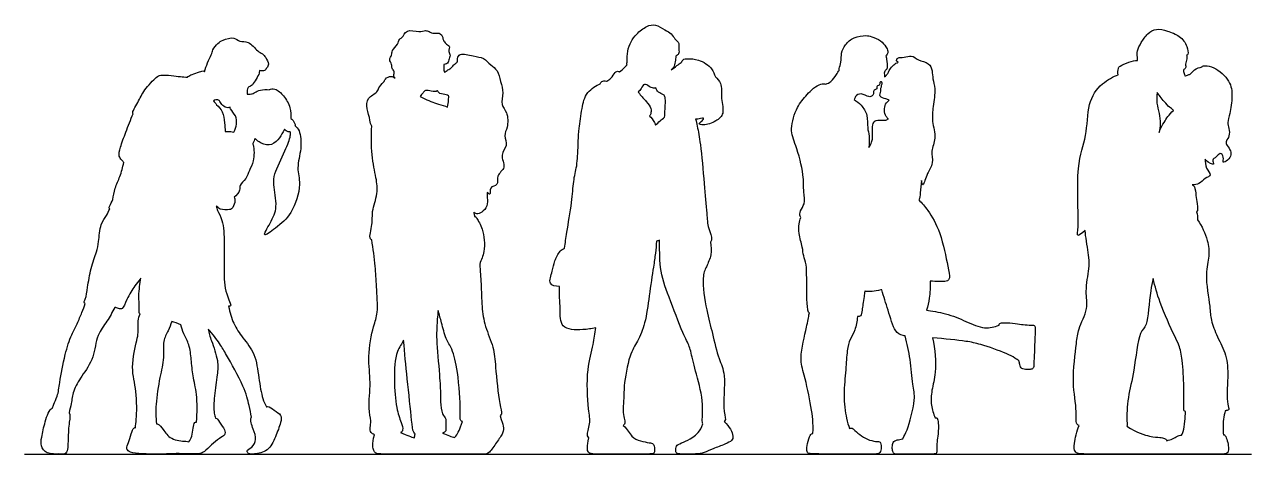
# Model space of a CAD drawing. Header units: millimetres. Extents: x 71.6 to 121.6, y 1.1 to 34.5.
# Drawn here: x 107.95 to 113.13, y 15.7 to 17.51 of the extents above; entities that cross this region are included whole.
import ezdxf

# ---------------------------------------------------------------- set-up
doc = ezdxf.new("R2010")
doc.units = ezdxf.units.MM

msp = doc.modelspace()

# ---------------------------------------------------------------- linework, layer by layer
msp.add_lwpolyline([(107.9471, 15.699), (113.1287, 15.699)])
for points, knots in [([(110.7806, 17.1136), (110.7938, 17.1141), (110.8217, 17.1242), (110.8095, 17.1061), (110.7884, 17.0942), (110.8186, 17.0861), (110.8677, 17.1034), (110.9055, 17.1384), (110.8858, 17.2006), (110.8952, 17.2676), (110.8607, 17.2918), (110.8543, 17.3307), (110.7946, 17.3699), (110.7511, 17.3687), (110.7293, 17.3695), (110.7243, 17.3596), (110.7232, 17.3563), (110.7185, 17.3532), (110.7092, 17.3471), (110.6877, 17.3282), (110.6803, 17.3242), (110.6778, 17.3232), (110.6806, 17.3261), (110.6906, 17.3326), (110.6948, 17.3575), (110.6973, 17.3729), (110.6976, 17.381), (110.7027, 17.384), (110.7145, 17.3919), (110.7072, 17.409), (110.7149, 17.4361), (110.6919, 17.4524), (110.6804, 17.477), (110.65, 17.4911), (110.6121, 17.5168), (110.5729, 17.5089), (110.5306, 17.4748), (110.5079, 17.4426), (110.4916, 17.4023), (110.4932, 17.3627), (110.4906, 17.3489), (110.4921, 17.3451), (110.4882, 17.3405), (110.4801, 17.3314), (110.4671, 17.3195), (110.4602, 17.3141), (110.4583, 17.315), (110.4511, 17.3178), (110.4398, 17.3129), (110.4252, 17.2857), (110.4121, 17.2786), (110.4056, 17.2751), (110.4053, 17.2752), (110.3975, 17.2775), (110.3841, 17.2752), (110.3799, 17.2676), (110.3784, 17.2641), (110.3626, 17.258), (110.3149, 17.2264), (110.3004, 17.1601), (110.2895, 17.0756), (110.2849, 17.0231), (110.2846, 16.9671), (110.2797, 16.9304), (110.2792, 16.9166), (110.2741, 16.8951), (110.2641, 16.8496), (110.2597, 16.7631), (110.2368, 16.6365), (110.2309, 16.5918), (110.2276, 16.5692), (110.221, 16.5667), (110.2039, 16.5538), (110.1844, 16.5143), (110.1783, 16.4746), (110.1552, 16.4151), (110.1885, 16.4078), (110.2061, 16.4068), (110.2043, 16.3754), (110.2115, 16.3169), (110.2059, 16.2256), (110.293, 16.2217), (110.3419, 16.2289), (110.3594, 16.2327), (110.356, 16.209), (110.35, 16.1585), (110.319, 16.0575), (110.3257, 15.8911), (110.3399, 15.8315), (110.3198, 15.7816), (110.3274, 15.77), (110.3303, 15.7683), (110.3234, 15.7293), (110.3234, 15.7116), (110.3335, 15.699), (110.3795, 15.699), (110.4714, 15.699), (110.5123, 15.699), (110.5219, 15.699), (110.5285, 15.6991), (110.584, 15.699), (110.6018, 15.6993), (110.608, 15.7068), (110.6086, 15.7282), (110.6021, 15.7448), (110.5897, 15.7457), (110.5466, 15.7538), (110.5105, 15.7696), (110.4938, 15.8026), (110.4752, 15.8199), (110.4772, 15.8214), (110.4837, 15.8277), (110.4822, 15.8467), (110.4721, 15.8741), (110.479, 15.937), (110.4775, 15.9862), (110.4984, 16.1167), (110.537, 16.1743), (110.571, 16.2548), (110.5839, 16.3667), (110.603, 16.487), (110.6114, 16.5461), (110.6149, 16.5819), (110.6163, 16.599), (110.6208, 16.6), (110.6244, 16.6012), (110.6286, 16.6025), (110.6304, 16.5722), (110.6245, 16.4802), (110.6682, 16.3652), (110.7231, 16.2162), (110.756, 16.155), (110.7624, 16.1243), (110.7854, 16.0314), (110.8175, 15.9167), (110.8073, 15.8386), (110.8107, 15.8282), (110.812, 15.8268), (110.8018, 15.7949), (110.7664, 15.7673), (110.729, 15.7479), (110.6982, 15.7381), (110.6973, 15.718), (110.6973, 15.699), (110.7283, 15.699), (110.7854, 15.699), (110.8169, 15.7038), (110.8516, 15.7212), (110.9089, 15.7413), (110.9368, 15.7563), (110.9407, 15.7723), (110.9311, 15.8041), (110.9124, 15.8244), (110.9024, 15.8366), (110.9029, 15.837), (110.9117, 15.8451), (110.8912, 15.8831), (110.9125, 16.0361), (110.8771, 16.0989), (110.8521, 16.2129), (110.8267, 16.3028), (110.8055, 16.442), (110.8258, 16.4894), (110.8501, 16.5407), (110.8472, 16.5773), (110.8434, 16.5948), (110.8465, 16.5976), (110.8532, 16.6098), (110.8316, 16.656), (110.8289, 16.7197), (110.8164, 16.8434), (110.8039, 17.0038), (110.7902, 17.0739), (110.784, 17.1055), (110.7806, 17.1136)], [0.585682, 0.585682, 0.585682, 0.585682, 0.917173, 1.110345, 1.349148, 1.593327, 2.011757, 2.390965, 2.834988, 3.289147, 3.626769, 3.970166, 4.43344, 4.811844, 5.077485, 5.178331, 5.178331, 5.178331, 5.411105, 5.627731, 5.752382, 5.752382, 5.752382, 5.935474, 6.22083, 6.500977, 6.500977, 6.500977, 6.661082, 6.903707, 7.188053, 7.471446, 7.759939, 8.085321, 8.461055, 8.806226, 9.218714, 9.576574, 9.948333, 10.312795, 10.506948, 10.506948, 10.506948, 10.749153, 11.040169, 11.040169, 11.040169, 11.107111, 11.319973, 11.628199, 11.895378, 11.895378, 11.895378, 11.90667, 12.1573, 12.347995, 12.347995, 12.347995, 12.76708, 13.247782, 13.767772, 14.181989, 14.631461, 14.92986, 14.92986, 14.92986, 15.392327, 15.927376, 16.567139, 17.036218, 17.036218, 17.036218, 17.25246, 17.638701, 18.017567, 18.425133, 18.759766, 18.759766, 18.759766, 19.31008, 19.794964, 20.313146, 20.62305, 20.62305, 20.62305, 21.103517, 21.694636, 22.421677, 22.876378, 23.279583, 23.411535, 23.411535, 23.411535, 23.570399, 23.729263, 23.888127, 24.046991, 24.056922, 24.112764, 24.112764, 24.112764, 24.219801, 24.341022, 24.462244, 24.583465, 24.704686, 24.825907, 24.947128, 25.068349, 25.068349, 25.068349, 25.16087, 25.413184, 25.72283, 26.159531, 26.576913, 27.215583, 27.695567, 28.209523, 28.822139, 29.448543, 29.885593, 30.292232, 30.292232, 30.292232, 30.470787, 30.470787, 30.470787, 31.078771, 31.726846, 32.445176, 32.901518, 33.206716, 33.750863, 34.398789, 34.889009, 35.013189, 35.013189, 35.013189, 35.136292, 35.259394, 35.382497, 35.5056, 35.628703, 35.751806, 35.874908, 35.998011, 36.121114, 36.244217, 36.36732, 36.490422, 36.613525, 36.736628, 36.736628, 36.736628, 36.756514, 37.122763, 37.818998, 38.31235, 38.904008, 39.479286, 40.136715, 40.541095, 40.956003, 41.370875, 41.370875, 41.370875, 41.531048, 41.926396, 42.381582, 43.018761, 43.746357, 44.251644, 44.490913, 44.490913, 44.490913, 44.490913]), ([(109.9012, 16.8042), (109.906, 16.7997), (109.9174, 16.7905), (109.9067, 16.8313), (109.9527, 16.8322), (109.9358, 16.8789), (109.9862, 16.908), (109.9505, 16.9646), (109.9913, 17.0002), (109.9682, 17.0462), (109.9898, 17.0783), (109.9886, 17.1447), (109.9568, 17.1739), (109.9716, 17.2266), (109.9569, 17.2721), (109.9472, 17.3218), (109.9147, 17.3427), (109.8864, 17.3757), (109.8432, 17.3791), (109.7853, 17.396), (109.7749, 17.3733), (109.7752, 17.3608), (109.7748, 17.3549), (109.7703, 17.3522), (109.7613, 17.3464), (109.7504, 17.3301), (109.7351, 17.3231), (109.7258, 17.3157), (109.7211, 17.3122), (109.721, 17.3125), (109.719, 17.3188), (109.7163, 17.3277), (109.7178, 17.3396), (109.7186, 17.345), (109.7187, 17.3456), (109.7254, 17.3461), (109.7403, 17.3534), (109.7365, 17.3655), (109.7491, 17.3851), (109.734, 17.3985), (109.7459, 17.4247), (109.7321, 17.4274), (109.7269, 17.4344), (109.7133, 17.4471), (109.7154, 17.4602), (109.6992, 17.4826), (109.6769, 17.474), (109.6556, 17.4843), (109.6399, 17.491), (109.6126, 17.4797), (109.5597, 17.4979), (109.5434, 17.4569), (109.5272, 17.4533), (109.5256, 17.428), (109.4967, 17.406), (109.5001, 17.3849), (109.4836, 17.3665), (109.501, 17.3464), (109.4958, 17.3283), (109.5128, 17.3163), (109.504, 17.2986), (109.5094, 17.291), (109.5118, 17.2877), (109.5062, 17.2916), (109.4923, 17.2988), (109.4731, 17.2883), (109.4656, 17.2749), (109.4637, 17.2701), (109.4561, 17.2631), (109.4415, 17.247), (109.4393, 17.2269), (109.3903, 17.2049), (109.3925, 17.1577), (109.407, 17.1123), (109.4082, 17.0902), (109.4139, 17.0852), (109.4108, 17.0447), (109.4109, 16.9642), (109.4321, 16.8673), (109.4413, 16.8012), (109.4113, 16.7235), (109.4201, 16.6739), (109.3997, 16.6134), (109.4112, 16.6053), (109.4134, 16.6045), (109.4194, 16.5676), (109.4291, 16.4919), (109.4329, 16.4095), (109.4419, 16.2955), (109.4189, 16.2393), (109.3935, 16.1076), (109.4121, 16.0056), (109.3971, 15.8954), (109.4112, 15.8408), (109.4072, 15.8127), (109.4047, 15.793), (109.4189, 15.7837), (109.4244, 15.781), (109.4134, 15.7393), (109.4219, 15.7085), (109.4356, 15.699), (109.4894, 15.699), (109.6005, 15.699), (109.6302, 15.699), (109.6371, 15.6992), (109.647, 15.699), (109.6843, 15.699), (109.7631, 15.699), (109.7929, 15.699), (109.7976, 15.699), (109.7976, 15.699), (109.8001, 15.699), (109.8026, 15.699), (109.805, 15.699), (109.8645, 15.699), (109.8868, 15.699), (109.9089, 15.699), (109.9406, 15.7507), (109.971, 15.7891), (109.971, 15.8169), (109.9618, 15.8373), (109.9563, 15.8612), (109.9586, 15.863), (109.9642, 15.8711), (109.9505, 15.9179), (109.9356, 16.0683), (109.9302, 16.149), (109.8896, 16.2393), (109.8769, 16.3245), (109.8763, 16.4159), (109.8716, 16.4722), (109.8694, 16.5022), (109.876, 16.5191), (109.8947, 16.5638), (109.8856, 16.6477), (109.8585, 16.6926), (109.8525, 16.7031), (109.8484, 16.7031), (109.8475, 16.7029), (109.8465, 16.709), (109.8454, 16.7151), (109.8443, 16.7212), (109.8482, 16.7176), (109.8577, 16.7121), (109.8801, 16.7192), (109.9039, 16.7471), (109.9009, 16.7765), (109.9012, 16.7967), (109.9012, 16.8042)], [9.326658, 9.326658, 9.326658, 9.326658, 9.489301, 9.776673, 10.091333, 10.428845, 10.811117, 11.21888, 11.594784, 11.964288, 12.309833, 12.756285, 13.112051, 13.507972, 13.90708, 14.300255, 14.645891, 15.006717, 15.388061, 15.807186, 16.060645, 16.249665, 16.249665, 16.249665, 16.476264, 16.723148, 16.955072, 17.19381, 17.19381, 17.19381, 17.205335, 17.430322, 17.652744, 17.684007, 17.684007, 17.684007, 17.939908, 18.12702, 18.378725, 18.61268, 18.884251, 19.059352, 19.231109, 19.465128, 19.669502, 19.940426, 20.201112, 20.471818, 20.697167, 20.997955, 21.395073, 21.732155, 21.941604, 22.208387, 22.538709, 22.788131, 23.043968, 23.312326, 23.54435, 23.776274, 24.006131, 24.205789, 24.205789, 24.205789, 24.397359, 24.690698, 24.837038, 24.837038, 24.837038, 25.153663, 25.399407, 25.784326, 26.155526, 26.556638, 26.84755, 26.84755, 26.84755, 27.464624, 28.030019, 28.492796, 28.993132, 29.418089, 29.860614, 29.945363, 29.945363, 29.945363, 30.547632, 31.079039, 31.669056, 32.119964, 32.76226, 33.358341, 33.95196, 34.370576, 34.665839, 34.936265, 35.061956, 35.061956, 35.061956, 35.223274, 35.384592, 35.54591, 35.707228, 35.779314, 35.779314, 35.779314, 35.861691, 36.023009, 36.059346, 36.059346, 36.059346, 36.059346, 36.076511, 36.076511, 36.076511, 36.208896, 36.34128, 36.473664, 36.606049, 36.738433, 36.870818, 36.870818, 36.870818, 37.010182, 37.39291, 38.097488, 38.625599, 39.172967, 39.708063, 40.31266, 40.839827, 40.839827, 40.839827, 41.181617, 41.733363, 42.138362, 42.326005, 42.375296, 42.375296, 42.375296, 42.620141, 42.620141, 42.620141, 42.819634, 43.086244, 43.417411, 43.751605, 43.945105, 43.945105, 43.945105, 43.945105]), ([(112.2073, 16.0632), (112.2091, 16.0659), (112.2094, 16.0728), (112.2131, 16.163), (112.2156, 16.2237), (112.2164, 16.2431), (112.2001, 16.2438), (112.1636, 16.2449), (112.1349, 16.2519), (112.0804, 16.2558), (112.0646, 16.2513), (112.0619, 16.2466), (112.0625, 16.2431), (112.0432, 16.236), (112.0001, 16.2251), (111.9206, 16.2603), (111.8443, 16.2942), (111.777, 16.3039), (111.7567, 16.3074), (111.7615, 16.324), (111.7694, 16.3579), (111.7726, 16.4062), (111.7716, 16.4303), (111.7993, 16.4288), (111.8408, 16.4236), (111.8576, 16.4443), (111.8438, 16.4984), (111.8196, 16.6345), (111.7649, 16.7273), (111.7373, 16.7593), (111.7233, 16.7736), (111.7294, 16.7788), (111.7284, 16.8059), (111.7344, 16.8374), (111.7346, 16.8547), (111.7366, 16.845), (111.7407, 16.8288), (111.7513, 16.8588), (111.7584, 16.8845), (111.7888, 16.9297), (111.7723, 16.9801), (111.7998, 17.0338), (111.7776, 17.106), (111.7835, 17.1666), (111.7957, 17.242), (111.7818, 17.283), (111.7816, 17.3178), (111.7685, 17.3552), (111.7205, 17.3605), (111.6936, 17.3875), (111.6628, 17.3724), (111.6341, 17.3782), (111.6265, 17.3593), (111.6343, 17.3578), (111.6366, 17.3555), (111.6299, 17.3523), (111.6175, 17.3448), (111.5999, 17.3244), (111.5946, 17.3103), (111.5885, 17.3016), (111.5823, 17.2949), (111.5794, 17.2926), (111.5785, 17.2997), (111.5767, 17.3135), (111.5832, 17.3201), (111.5929, 17.3309), (111.5884, 17.3636), (111.5857, 17.3781), (111.5846, 17.382), (111.5869, 17.3837), (111.5916, 17.3878), (111.5948, 17.4029), (111.5846, 17.4217), (111.5649, 17.4475), (111.5248, 17.4634), (111.5003, 17.4695), (111.4477, 17.4623), (111.4124, 17.4307), (111.3947, 17.3947), (111.3971, 17.3564), (111.3877, 17.3307), (111.3869, 17.3224), (111.3875, 17.3205), (111.3838, 17.3154), (111.3724, 17.2984), (111.3547, 17.2713), (111.3391, 17.2653), (111.3315, 17.2628), (111.3248, 17.2639), (111.2964, 17.2635), (111.2489, 17.2164), (111.2084, 17.1675), (111.1765, 17.0708), (111.2062, 17.0041), (111.2403, 16.88), (111.2351, 16.8102), (111.2456, 16.7565), (111.2216, 16.7289), (111.2213, 16.7067), (111.224, 16.7004), (111.2255, 16.6989), (111.222, 16.6902), (111.2164, 16.6711), (111.2153, 16.6301), (111.2335, 16.5739), (111.2357, 16.5352), (111.2531, 16.4983), (111.2481, 16.3804), (111.2539, 16.316), (111.2564, 16.2993), (111.261, 16.2956), (111.2615, 16.2953), (111.2574, 16.2754), (111.2514, 16.2375), (111.2168, 16.1039), (111.2405, 16.038), (111.2738, 15.8797), (111.278, 15.8325), (111.2767, 15.786), (111.276, 15.786), (111.2685, 15.7852), (111.2632, 15.778), (111.2502, 15.731), (111.2506, 15.7071), (111.2556, 15.7017), (111.2798, 15.7003), (111.3041, 15.699), (111.3894, 15.699), (111.4454, 15.699), (111.472, 15.699), (111.4798, 15.699), (111.4844, 15.6991), (111.5045, 15.699), (111.5338, 15.699), (111.5599, 15.699), (111.566, 15.72), (111.5636, 15.7514), (111.5524, 15.7514), (111.5153, 15.7558), (111.4819, 15.7746), (111.4508, 15.8009), (111.4417, 15.8109), (111.4348, 15.8087), (111.4314, 15.8069), (111.4263, 15.8211), (111.416, 15.8506), (111.4036, 15.9534), (111.4167, 16.0528), (111.4193, 16.1345), (111.4322, 16.1843), (111.4562, 16.2226), (111.4634, 16.2606), (111.4647, 16.2797), (111.4702, 16.28), (111.4819, 16.2831), (111.4837, 16.3112), (111.4904, 16.3461), (111.4944, 16.3793), (111.4953, 16.3873), (111.4964, 16.3869), (111.508, 16.3841), (111.5396, 16.3873), (111.566, 16.393), (111.5674, 16.3933), (111.5756, 16.3642), (111.5939, 16.3112), (111.6202, 16.2157), (111.6448, 16.2022), (111.6633, 16.1986), (111.666, 16.1982), (111.6745, 16.1653), (111.6893, 16.1017), (111.6974, 15.9919), (111.7125, 15.9303), (111.6763, 15.7989), (111.6628, 15.7762), (111.6562, 15.7641), (111.647, 15.7615), (111.6269, 15.7581), (111.6141, 15.7511), (111.611, 15.7272), (111.6131, 15.7092), (111.6174, 15.7024), (111.6202, 15.7007), (111.623, 15.699), (111.6298, 15.699), (111.7201, 15.699), (111.7808, 15.699), (111.8003, 15.699), (111.8003, 15.7153), (111.7999, 15.7518), (111.8057, 15.7808), (111.8074, 15.8353), (111.8021, 15.8512), (111.7972, 15.8535), (111.7934, 15.8526), (111.7855, 15.8694), (111.7737, 15.9054), (111.777, 15.9719), (111.8002, 16.0456), (111.7932, 16.143), (111.7813, 16.1899), (111.8329, 16.1866), (111.9237, 16.1766), (111.9826, 16.1643), (112.0925, 16.1265), (112.1279, 16.1062), (112.1416, 16.0966), (112.1474, 16.092), (112.1484, 16.0867), (112.1508, 16.0711), (112.1567, 16.0592), (112.1804, 16.0552), (112.1985, 16.0565), (112.2055, 16.0605), (112.2073, 16.0632)], [-2.075996, -2.075996, -2.075996, -2.075996, -1.960663, -1.845329, -1.729996, -1.614663, -1.49933, -1.383997, -1.268664, -1.153331, -1.037998, -0.956563, -0.956563, -0.956563, -0.506884, 0.01502, 0.566157, 1.050413, 1.050413, 1.050413, 1.463565, 1.950231, 1.950231, 1.950231, 2.387882, 2.638512, 3.045177, 3.729093, 4.324703, 4.76848, 4.76848, 4.76848, 5.082984, 5.495483, 5.495483, 5.495483, 5.733151, 5.98873, 6.306567, 6.711929, 7.112919, 7.542677, 8.026933, 8.482822, 8.977388, 9.349738, 9.684907, 10.020935, 10.403884, 10.737964, 11.055947, 11.352496, 11.557517, 11.728482, 11.728482, 11.728482, 11.998334, 12.292543, 12.511963, 12.7115, 12.862412, 12.862412, 12.862412, 13.105715, 13.273142, 13.477948, 13.826496, 13.988102, 13.988102, 13.988102, 14.15624, 14.368293, 14.628047, 14.95523, 15.323492, 15.615632, 16.020658, 16.412413, 16.767463, 17.12235, 17.428257, 17.558067, 17.558067, 17.558067, 17.744804, 18.080677, 18.361839, 18.361839, 18.361839, 18.525869, 19.016285, 19.488825, 20.039709, 20.532755, 21.176832, 21.66523, 22.069403, 22.403436, 22.671412, 22.781819, 22.781819, 22.781819, 23.086635, 23.45212, 23.893849, 24.242076, 24.600086, 25.226216, 25.693577, 25.933008, 25.957366, 25.957366, 25.957366, 26.404248, 27.058872, 27.542022, 28.156788, 28.833561, 28.833561, 28.833561, 28.848984, 28.997073, 29.145162, 29.293251, 29.441341, 29.441341, 29.441341, 29.589436, 29.715584, 29.737531, 29.793052, 29.793052, 29.793052, 29.901388, 30.049478, 30.197567, 30.345656, 30.493745, 30.641834, 30.789924, 30.938013, 31.086102, 31.173221, 31.173221, 31.173221, 31.558728, 32.133696, 32.721353, 33.235992, 33.638468, 34.018758, 34.451888, 34.451888, 34.451888, 34.616736, 34.901083, 35.336079, 35.466442, 35.466442, 35.466442, 35.52473, 35.983107, 36.010038, 36.010038, 36.010038, 36.555533, 37.105958, 37.459154, 37.516106, 37.516106, 37.516106, 38.093508, 38.680589, 39.154252, 39.803369, 40.171473, 40.171473, 40.171473, 40.250078, 40.365411, 40.480744, 40.596078, 40.711411, 40.711411, 40.711411, 40.826744, 40.942077, 41.05741, 41.172743, 41.288076, 41.403409, 41.518742, 41.634075, 41.749408, 41.834622, 41.834622, 41.834622, 42.261315, 42.71635, 43.221066, 43.91138, 43.91138, 43.91138, 44.588075, 45.052023, 45.660358, 46.027913, 46.29849, 46.29849, 46.29849, 46.347989, 46.463323, 46.578656, 46.693989, 46.809322, 46.809322, 46.809322, 46.809322]), ([(112.9338, 16.9459), (112.9342, 16.9432), (112.939, 16.9337), (112.9797, 16.9147), (112.9576, 16.9457), (112.9821, 16.9518), (112.9957, 16.9764), (113.0149, 16.9545), (113.0036, 16.925), (113.0305, 16.9415), (113.0447, 16.963), (113.0394, 16.9861), (113.0215, 17.0066), (113.0205, 17.0239), (113.038, 17.0424), (113.0337, 17.0756), (113.0257, 17.1012), (113.0393, 17.1398), (113.0493, 17.2118), (113.0418, 17.2775), (112.9745, 17.3357), (112.9355, 17.3406), (112.9224, 17.3401), (112.9203, 17.336), (112.9199, 17.3349), (112.9089, 17.3332), (112.8877, 17.326), (112.873, 17.306), (112.8621, 17.3011), (112.8518, 17.2979), (112.8466, 17.2973), (112.845, 17.3042), (112.8422, 17.3159), (112.8397, 17.3222), (112.854, 17.3306), (112.8478, 17.3472), (112.8568, 17.3689), (112.8553, 17.3795), (112.8547, 17.3847), (112.8575, 17.3853), (112.8631, 17.3889), (112.8584, 17.4261), (112.8268, 17.4678), (112.7746, 17.4873), (112.7266, 17.4997), (112.6888, 17.4765), (112.6631, 17.4386), (112.6443, 17.4051), (112.6472, 17.377), (112.6471, 17.367), (112.6474, 17.3621), (112.6374, 17.3621), (112.6118, 17.356), (112.5729, 17.3402), (112.5652, 17.329), (112.5636, 17.3104), (112.5664, 17.3023), (112.5471, 17.2942), (112.4907, 17.2675), (112.4334, 17.1796), (112.4371, 17.0378), (112.3833, 16.924), (112.4028, 16.6669), (112.3881, 16.6119), (112.4116, 16.6324), (112.4261, 16.6435), (112.4267, 16.6369), (112.431, 16.5984), (112.4446, 16.5289), (112.4439, 16.4828), (112.4247, 16.3848), (112.4418, 16.315), (112.3951, 16.2261), (112.3904, 16.1652), (112.3676, 16.0029), (112.3933, 15.8868), (112.3846, 15.8297), (112.3947, 15.8216), (112.4004, 15.8196), (112.3913, 15.7966), (112.3763, 15.7326), (112.3835, 15.7091), (112.3934, 15.6992), (112.4308, 15.699), (112.5204, 15.6991), (112.5282, 15.699), (112.5536, 15.699), (112.5936, 15.699), (112.7116, 15.699), (112.7459, 15.699), (112.7533, 15.6991), (112.7557, 15.6991), (112.7565, 15.699), (112.7738, 15.699), (112.8151, 15.699), (112.8489, 15.699), (112.8568, 15.6991), (112.8601, 15.699), (112.8687, 15.699), (112.8985, 15.699), (112.9491, 15.699), (113.0023, 15.699), (113.0207, 15.699), (113.0298, 15.7056), (113.0314, 15.715), (113.0314, 15.7394), (113.0216, 15.7713), (113.0156, 15.7817), (113.0122, 15.7811), (113.0105, 15.7804), (113.0095, 15.7895), (113.0082, 15.808), (113.0098, 15.8468), (113.0149, 15.8703), (113.0182, 15.8821), (113.0195, 15.8823), (113.0276, 15.8836), (113.0369, 15.8866), (113.0223, 15.914), (113.0305, 16.0271), (113.0262, 16.1163), (112.9842, 16.1927), (112.9557, 16.2656), (112.9552, 16.3231), (112.9292, 16.4589), (112.9528, 16.5341), (112.946, 16.6028), (112.9195, 16.6631), (112.9003, 16.6892), (112.9018, 16.6998), (112.9007, 16.711), (112.8966, 16.7225), (112.8967, 16.7226), (112.9029, 16.7261), (112.9, 16.7603), (112.8935, 16.7898), (112.8912, 16.8275), (112.8825, 16.8357), (112.8788, 16.8371), (112.8883, 16.837), (112.9094, 16.8385), (112.93, 16.8656), (112.9651, 16.8766), (112.933, 16.9076), (112.9333, 16.9329), (112.9338, 16.9459)], [13.928046, 13.928046, 13.928046, 13.928046, 14.048194, 14.377888, 14.617199, 14.872219, 15.141165, 15.397847, 15.659069, 15.912124, 16.207947, 16.475793, 16.770609, 16.992579, 17.268383, 17.590962, 17.88245, 18.240405, 18.728214, 19.192161, 19.716795, 20.071048, 20.270366, 20.32774, 20.32774, 20.32774, 20.658663, 20.935296, 21.130365, 21.357702, 21.357702, 21.357702, 21.569894, 21.714258, 21.918389, 22.144508, 22.417891, 22.645343, 22.645343, 22.645343, 22.798586, 23.126376, 23.540878, 23.968353, 24.36146, 24.726141, 25.115805, 25.469387, 25.764029, 25.983544, 25.983544, 25.983544, 26.33109, 26.697407, 26.901714, 27.192262, 27.192262, 27.192262, 27.698261, 28.278858, 28.926329, 29.589006, 30.396697, 30.737269, 31.075824, 31.075824, 31.075824, 31.194262, 31.751335, 32.149547, 32.706926, 33.198977, 33.745572, 34.203486, 34.931584, 35.573931, 35.976435, 36.196699, 36.196699, 36.196699, 36.427181, 36.657662, 36.888143, 37.100486, 37.100486, 37.100486, 37.181929, 37.344838, 37.507746, 37.554626, 37.583622, 37.583622, 37.583622, 37.588374, 37.674898, 37.703986, 37.703986, 37.703986, 37.747196, 37.782755, 37.833726, 37.920256, 38.006786, 38.093316, 38.179846, 38.266376, 38.352906, 38.439436, 38.489282, 38.489282, 38.489282, 38.790505, 39.145015, 39.491907, 39.491907, 39.491907, 39.529599, 39.728431, 40.000739, 40.610157, 41.16503, 41.694702, 42.188855, 42.630381, 43.296144, 43.804433, 44.269006, 44.834557, 44.834557, 44.834557, 45.053175, 45.053175, 45.053175, 45.060703, 45.39193, 45.738781, 46.087552, 46.258712, 46.258712, 46.258712, 46.565064, 46.900904, 47.19067, 47.515303, 47.872517, 47.872517, 47.872517, 47.872517]), ([(109.0692, 17.0608), (109.0697, 17.0551), (109.0719, 17.0416), (109.047, 16.9775), (109.0005, 16.884), (108.9971, 16.8379), (109.0177, 16.7412), (108.9898, 16.6825), (108.9429, 16.6054), (109.0158, 16.6605), (109.0788, 16.7119), (109.1189, 16.8383), (109.0935, 16.9084), (109.119, 16.9874), (109.1117, 17.066), (109.0958, 17.0804), (109.0891, 17.087), (109.0893, 17.0877), (109.0904, 17.0928), (109.085, 17.0997), (109.0803, 17.1127), (109.0741, 17.1158), (109.0712, 17.1171), (109.0735, 17.1296), (109.0711, 17.1674), (109.0433, 17.2129), (109.0088, 17.245), (108.9848, 17.2426), (108.9814, 17.2391), (108.9811, 17.2388), (108.9695, 17.2409), (108.94, 17.239), (108.9205, 17.2271), (108.9054, 17.2195), (108.8928, 17.2193), (108.8869, 17.2203), (108.8868, 17.2213), (108.8863, 17.2306), (108.8887, 17.2508), (108.9075, 17.254), (108.9206, 17.2771), (108.9374, 17.3027), (108.939, 17.3148), (108.9396, 17.3206), (108.9479, 17.3174), (108.9621, 17.3168), (108.9701, 17.3314), (108.9814, 17.3472), (108.966, 17.3758), (108.9521, 17.3922), (108.9294, 17.4003), (108.8951, 17.4478), (108.855, 17.4374), (108.8329, 17.4647), (108.7838, 17.4483), (108.7636, 17.4368), (108.7398, 17.4073), (108.7375, 17.3863), (108.7185, 17.3522), (108.7107, 17.3271), (108.7068, 17.3139), (108.7061, 17.3156), (108.7024, 17.3211), (108.6844, 17.3119), (108.6558, 17.3055), (108.639, 17.2959), (108.6356, 17.2927), (108.635, 17.2918), (108.6251, 17.2924), (108.6046, 17.2936), (108.5679, 17.299), (108.5211, 17.3026), (108.5021, 17.292), (108.4498, 17.2361), (108.4297, 17.1901), (108.4002, 17.1421), (108.4048, 17.1378), (108.4057, 17.1375), (108.3951, 17.1118), (108.3757, 17.0609), (108.3517, 16.9989), (108.3432, 16.9572), (108.3551, 16.9448), (108.3631, 16.935), (108.3661, 16.9312), (108.3618, 16.9114), (108.3521, 16.8719), (108.327, 16.8245), (108.3222, 16.7755), (108.3082, 16.7499), (108.3035, 16.7402), (108.3066, 16.7361), (108.3068, 16.7358), (108.3026, 16.7262), (108.2947, 16.7055), (108.2648, 16.6705), (108.2613, 16.5958), (108.252, 16.553), (108.2259, 16.4833), (108.2136, 16.4064), (108.2069, 16.3566), (108.1959, 16.3391), (108.2018, 16.3354), (108.2035, 16.3348), (108.1991, 16.3224), (108.1898, 16.2978), (108.1694, 16.2484), (108.1433, 16.202), (108.1156, 16.1166), (108.0954, 16.0059), (108.0888, 15.9464), (108.0697, 15.9112), (108.0671, 15.8995), (108.0657, 15.8941), (108.0649, 15.8939), (108.0523, 15.8892), (108.0316, 15.8325), (108.0202, 15.7734), (108.0128, 15.7344), (108.0413, 15.6955), (108.0949, 15.7013), (108.1165, 15.6975), (108.1218, 15.7033), (108.13, 15.712), (108.1308, 15.7665), (108.134, 15.829), (108.1411, 15.8654), (108.1352, 15.8739), (108.1384, 15.8867), (108.1459, 15.9126), (108.1504, 15.9686), (108.1904, 16.0314), (108.2423, 16.1041), (108.2493, 16.202), (108.2975, 16.2587), (108.3174, 16.2992), (108.3278, 16.3189), (108.3337, 16.3174), (108.348, 16.3135), (108.3623, 16.3085), (108.3788, 16.3558), (108.4114, 16.4106), (108.4283, 16.4282), (108.4367, 16.4412), (108.4376, 16.4428), (108.436, 16.4309), (108.4334, 16.4069), (108.4276, 16.3656), (108.4335, 16.3212), (108.4289, 16.2949), (108.4343, 16.2918), (108.4356, 16.2915), (108.4317, 16.2818), (108.4241, 16.2626), (108.4284, 16.2104), (108.4209, 16.1795), (108.3934, 16.0598), (108.4232, 15.97), (108.4203, 15.8466), (108.4168, 15.8225), (108.4151, 15.8105), (108.4126, 15.812), (108.4022, 15.8058), (108.3831, 15.737), (108.3761, 15.7204), (108.3857, 15.7106), (108.3947, 15.7074), (108.4166, 15.6993), (108.4974, 15.6984), (108.5732, 15.6997), (108.5972, 15.7019), (108.5983, 15.7016), (108.6096, 15.6995), (108.6428, 15.699), (108.6756, 15.7), (108.6868, 15.7018), (108.6948, 15.703), (108.7073, 15.7075), (108.7362, 15.7385), (108.7673, 15.7661), (108.7959, 15.7776), (108.7936, 15.8036), (108.7696, 15.8318), (108.7604, 15.8513), (108.754, 15.8509), (108.7538, 15.8509), (108.7514, 15.8579), (108.7453, 15.8732), (108.7473, 15.9476), (108.7611, 16.0334), (108.7669, 16.0934), (108.7369, 16.1757), (108.7253, 16.2106), (108.7231, 16.2274), (108.7418, 16.2063), (108.7742, 16.1638), (108.7995, 16.1169), (108.8758, 15.9865), (108.8947, 15.9075), (108.9027, 15.8717), (108.9056, 15.8548), (108.9052, 15.8543), (108.8992, 15.8439), (108.9133, 15.8022), (108.9284, 15.7616), (108.911, 15.7271), (108.8807, 15.7138), (108.8943, 15.6989), (108.9072, 15.6987), (108.9176, 15.6997), (108.9335, 15.7012), (108.9797, 15.7101), (109.0071, 15.7714), (109.0292, 15.8291), (109.035, 15.8659), (109.0003, 15.8815), (108.9818, 15.9021), (108.9702, 15.8987), (108.9685, 15.8981), (108.9627, 15.91), (108.9502, 15.935), (108.9353, 16.0224), (108.9244, 16.1218), (108.8687, 16.1897), (108.8275, 16.2489), (108.8134, 16.2975), (108.8089, 16.3244), (108.8132, 16.3232), (108.8248, 16.3227), (108.7914, 16.3831), (108.7893, 16.4781), (108.7908, 16.5863), (108.7879, 16.6851), (108.7612, 16.7263), (108.7587, 16.7411), (108.7572, 16.7477), (108.763, 16.7429), (108.7664, 16.7376), (108.7739, 16.7344), (108.7842, 16.7301), (108.8141, 16.7295), (108.8276, 16.7392), (108.8381, 16.7697), (108.8351, 16.7805), (108.8326, 16.784), (108.8425, 16.7917), (108.8594, 16.8134), (108.8522, 16.8361), (108.8865, 16.862), (108.8949, 16.8986), (108.9179, 16.9358), (108.9171, 16.9909), (108.9116, 17.0099), (108.911, 17.0116), (108.9125, 17.0156), (108.916, 17.0234), (108.9196, 17.0292), (108.9215, 17.0321), (108.9257, 17.0273), (108.9402, 17.0149), (108.9807, 16.997), (109.0207, 17.0256), (109.0341, 17.0528), (109.0432, 17.0681), (109.0455, 17.0719), (109.0471, 17.0692), (109.0505, 17.0639), (109.064, 17.0594), (109.0689, 17.0607), (109.0692, 17.0608)], [0, 0, 0, 0, 0.232148, 0.691541, 1.26562, 1.651325, 2.185816, 2.670871, 3.082265, 3.489512, 4.030847, 4.651273, 5.125472, 5.632696, 6.115526, 6.412903, 6.412903, 6.412903, 6.444062, 6.635214, 6.839874, 7.012499, 7.012499, 7.012499, 7.364861, 7.788205, 8.167492, 8.432105, 8.454741, 8.454741, 8.454741, 8.74288, 9.015424, 9.242339, 9.479781, 9.479781, 9.479781, 9.514689, 9.794319, 10.015623, 10.299871, 10.610586, 10.844279, 10.844279, 10.844279, 11.101755, 11.315789, 11.550308, 11.856089, 12.113507, 12.384213, 12.793964, 13.124855, 13.427608, 13.807455, 14.091289, 14.420728, 14.678964, 15.021259, 15.379947, 15.379947, 15.379947, 15.455457, 15.697077, 16.015706, 16.267003, 16.33467, 16.33467, 16.33467, 16.64017, 16.989225, 17.3622, 17.62031, 18.093317, 18.532064, 18.92631, 18.985517, 18.985517, 18.985517, 19.496819, 19.960028, 20.303965, 20.550884, 20.682367, 20.682367, 20.682367, 21.118897, 21.529986, 21.920713, 22.220288, 22.415703, 22.428055, 22.428055, 22.428055, 22.742568, 23.117155, 23.591361, 23.968199, 24.445846, 24.950447, 25.34964, 25.581295, 25.647604, 25.647604, 25.647604, 25.999246, 26.403158, 26.807548, 27.341571, 27.988493, 28.425598, 28.763778, 28.994515, 28.994515, 28.994515, 29.021871, 29.470072, 29.927541, 30.259861, 30.589656, 31.003898, 31.286101, 31.286101, 31.286101, 31.716309, 32.194878, 32.531674, 32.531674, 32.531674, 32.883907, 33.293369, 33.774944, 34.351426, 34.898921, 35.37142, 35.828966, 35.828966, 35.828966, 35.95802, 36.181022, 36.549961, 37.004632, 37.343253, 37.38573, 37.38573, 37.38573, 37.720691, 38.082472, 38.467632, 38.747086, 38.813258, 38.813258, 38.813258, 39.125829, 39.515851, 39.842592, 40.439765, 41.012718, 41.616832, 41.953307, 41.953307, 41.953307, 42.129748, 42.578302, 42.861696, 43.10884, 43.10884, 43.10884, 43.71502, 44.116848, 44.116848, 44.116848, 44.159689, 44.529481, 44.905083, 44.905083, 44.905083, 45.173525, 45.539502, 45.914021, 46.206287, 46.463059, 46.819036, 47.088892, 47.096293, 47.096293, 47.096293, 47.365694, 47.849525, 48.387961, 48.832162, 49.36166, 49.755999, 49.755999, 49.755999, 50.240928, 50.671534, 51.366962, 51.913422, 52.320968, 52.320968, 52.320968, 52.34658, 52.745855, 53.128329, 53.468223, 53.759904, 53.955744, 54.235765, 54.235765, 54.235765, 54.664712, 55.123576, 55.578892, 55.893863, 56.228428, 56.551316, 56.602281, 56.602281, 56.602281, 56.961937, 57.517704, 58.092632, 58.616, 59.100772, 59.58049, 59.58049, 59.58049, 59.722423, 60.13161, 60.696887, 61.289427, 61.843301, 62.219119, 62.471996, 62.471996, 62.471996, 62.728918, 62.728918, 62.728918, 63.077835, 63.304376, 63.612868, 63.824935, 63.824935, 63.824935, 64.168229, 64.419166, 64.763054, 65.102704, 65.474564, 65.93664, 65.984901, 65.984901, 65.984901, 66.185017, 66.36411, 66.36411, 66.36411, 66.578487, 66.949576, 67.319651, 67.670469, 67.789424, 67.789424, 67.789424, 67.960535, 68.192651, 68.207043, 68.207043, 68.207043, 68.207043]), ([(110.6135, 17.2473), (110.6155, 17.2402), (110.6216, 17.2252), (110.6467, 17.2199), (110.6537, 17.2052), (110.6539, 17.1817), (110.6511, 17.1477), (110.6507, 17.1312), (110.6504, 17.1228), (110.6374, 17.1125), (110.624, 17.101), (110.6117, 17.0893), (110.6106, 17.0931), (110.6047, 17.1079), (110.5931, 17.1215), (110.5863, 17.1273), (110.5876, 17.1286), (110.5918, 17.1333), (110.5919, 17.1427), (110.5964, 17.1605), (110.5713, 17.1911), (110.5535, 17.2104), (110.5405, 17.2265), (110.5388, 17.2285), (110.543, 17.2337), (110.5517, 17.242), (110.5641, 17.2684), (110.5848, 17.2515), (110.6009, 17.2442), (110.6107, 17.2457), (110.6135, 17.2473)], [-1.642117, -1.642117, -1.642117, -1.642117, -1.37552, -1.103156, -0.889991, -0.616218, -0.28412, 0, 0, 0, 0.371874, 0.371874, 0.371874, 0.46264, 0.72264, 0.72264, 0.72264, 0.79588, 0.987969, 1.21729, 1.557018, 1.936865, 1.989597, 1.989597, 1.989597, 2.24221, 2.510834, 2.768277, 3.021316, 3.180405, 3.180405, 3.180405, 3.180405]), ([(111.513, 16.9943), (111.5148, 17.0103), (111.516, 17.0434), (111.5052, 17.0778), (111.51, 17.1317), (111.482, 17.1742), (111.4614, 17.1908), (111.4503, 17.1973), (111.452, 17.2008), (111.4566, 17.2134), (111.4808, 17.2271), (111.5117, 17.2061), (111.5283, 17.2115), (111.5336, 17.2239), (111.5318, 17.2396), (111.5491, 17.2393), (111.5457, 17.2511), (111.5486, 17.2553), (111.5591, 17.2567), (111.5586, 17.2687), (111.5611, 17.2726), (111.5649, 17.2718), (111.5666, 17.2714), (111.5669, 17.271), (111.5685, 17.2686), (111.5709, 17.2634), (111.5654, 17.2581), (111.5677, 17.2507), (111.5605, 17.246), (111.5671, 17.2323), (111.5522, 17.2071), (111.5855, 17.2004), (111.5938, 17.1963), (111.5989, 17.1948), (111.5938, 17.1898), (111.5755, 17.1749), (111.5774, 17.133), (111.5922, 17.1183), (111.5962, 17.1156), (111.5906, 17.1131), (111.5801, 17.1071), (111.5415, 17.1127), (111.5294, 17.0968), (111.5262, 17.0615), (111.5316, 17.0285), (111.5176, 17.002), (111.513, 16.9943)], [-1.91248, -1.91248, -1.91248, -1.91248, -1.514571, -1.169265, -0.757089, -0.356701, 0, 0, 0, 0.170408, 0.463696, 0.799894, 1.01791, 1.221084, 1.426975, 1.623381, 1.79469, 1.914646, 2.084297, 2.270118, 2.390052, 2.471025, 2.471025, 2.471025, 2.501192, 2.651038, 2.797553, 2.944213, 3.087992, 3.296274, 3.564422, 3.8549, 4.083883, 4.083883, 4.083883, 4.290132, 4.702077, 4.826165, 4.826165, 4.826165, 5.07047, 5.412485, 5.64586, 5.975359, 6.368407, 6.52749, 6.52749, 6.52749, 6.52749]), ([(109.6905, 17.2347), (109.6933, 17.2303), (109.6992, 17.2204), (109.7277, 17.2179), (109.74, 17.2148), (109.7374, 17.1934), (109.7356, 17.1751), (109.7331, 17.1655), (109.7216, 17.1698), (109.6856, 17.1809), (109.6481, 17.1941), (109.622, 17.2078), (109.6181, 17.2099), (109.6215, 17.2156), (109.6302, 17.2254), (109.6401, 17.2388), (109.6644, 17.2316), (109.6855, 17.2301), (109.6903, 17.2344), (109.6905, 17.2347)], [0, 0, 0, 0, 0.225195, 0.523594, 0.704827, 0.947527, 1.258201, 1.258201, 1.258201, 1.531566, 2.010671, 2.093416, 2.093416, 2.093416, 2.347529, 2.561078, 2.840988, 3.123593, 3.1422, 3.1422, 3.1422, 3.1422]), ([(112.7994, 17.1507), (112.7906, 17.1431), (112.7742, 17.1257), (112.7602, 17.101), (112.7438, 17.075), (112.7396, 17.061), (112.7388, 17.0575), (112.7414, 17.07), (112.7446, 17.0959), (112.7392, 17.1393), (112.7274, 17.1818), (112.7283, 17.2124), (112.7299, 17.2274), (112.7302, 17.227), (112.7354, 17.2204), (112.7421, 17.2093), (112.7616, 17.1877), (112.7813, 17.164), (112.7949, 17.1567), (112.799, 17.1514), (112.7994, 17.1507)], [-1.716264, -1.716264, -1.716264, -1.716264, -1.377515, -1.068058, -0.719298, -0.602369, -0.602369, -0.602369, -0.246762, 0.130317, 0.51111, 0.896467, 0.896467, 0.896467, 0.910625, 1.171065, 1.478077, 1.798707, 2.052063, 2.084948, 2.084948, 2.084948, 2.084948]), ([(108.8151, 17.1645), (108.8155, 17.1622), (108.8192, 17.1511), (108.8428, 17.1295), (108.8442, 17.093), (108.8365, 17.0695), (108.8303, 17.0591), (108.8228, 17.0612), (108.8115, 17.0628), (108.7983, 17.0621), (108.7947, 17.0618), (108.7944, 17.0743), (108.7914, 17.0988), (108.7881, 17.1471), (108.7574, 17.1746), (108.7493, 17.1866), (108.7449, 17.1922), (108.7508, 17.1949), (108.7623, 17.1975), (108.7691, 17.1936), (108.7742, 17.1861), (108.7817, 17.1702), (108.8051, 17.1609), (108.8119, 17.1634), (108.8151, 17.1645)], [-1.093654, -1.093654, -1.093654, -1.093654, -1.002412, -0.667892, -0.337466, 0, 0, 0, 0.227649, 0.308694, 0.308694, 0.308694, 0.651598, 1.035011, 1.383934, 1.64185, 1.64185, 1.64185, 1.85534, 1.952355, 2.043337, 2.294896, 2.564441, 2.741004, 2.741004, 2.741004, 2.741004]), ([(112.7134, 16.4404), (112.7218, 16.4064), (112.7382, 16.344), (112.8013, 16.1991), (112.8243, 16.1607), (112.8394, 16.0912), (112.8435, 15.9862), (112.8432, 15.9033), (112.8422, 15.8812), (112.8478, 15.8797), (112.8502, 15.8795), (112.8499, 15.8655), (112.848, 15.8393), (112.8424, 15.7948), (112.8363, 15.7843), (112.8335, 15.7792), (112.8266, 15.7789), (112.8208, 15.7771), (112.8157, 15.7747), (112.8094, 15.7716), (112.8006, 15.7646), (112.7796, 15.7578), (112.7713, 15.7551), (112.7687, 15.7606), (112.761, 15.766), (112.7446, 15.7701), (112.7061, 15.7708), (112.6478, 15.7882), (112.6021, 15.8163), (112.6047, 15.8205), (112.5999, 15.8434), (112.6064, 15.9468), (112.6351, 16.0453), (112.6502, 16.2147), (112.6939, 16.2417), (112.6953, 16.3585), (112.7095, 16.424), (112.7134, 16.4404)], [-4.40706, -4.40706, -4.40706, -4.40706, -3.819222, -3.112325, -2.726825, -2.261701, -1.655459, -1.130878, -0.891203, -0.781289, -0.781289, -0.781289, -0.410055, -0.033746, 0.205194, 0.205194, 0.205194, 0.27443, 0.27443, 0.27443, 0.360954, 0.420629, 0.420629, 0.420629, 0.549303, 0.712204, 0.875105, 1.038006, 1.038006, 1.038006, 1.29227, 1.865375, 2.488873, 3.20754, 3.592142, 4.277602, 4.515671, 4.515671, 4.515671, 4.515671]), ([(109.7125, 15.7877), (109.7194, 15.7902), (109.7296, 15.7968), (109.7237, 15.8166), (109.7306, 15.8488), (109.7082, 15.8661), (109.7026, 15.9211), (109.7047, 15.9524), (109.6997, 16.036), (109.6866, 16.181), (109.6875, 16.233), (109.691, 16.2824), (109.694, 16.3056), (109.6986, 16.2888), (109.7094, 16.2512), (109.7249, 16.1852), (109.7563, 16.1414), (109.7787, 16.0459), (109.7896, 15.8874), (109.7852, 15.8476), (109.7896, 15.8383), (109.7953, 15.8365), (109.7964, 15.8362), (109.7855, 15.8039), (109.7768, 15.7839), (109.7647, 15.7706), (109.7627, 15.7685), (109.7507, 15.7724), (109.7347, 15.7783), (109.7125, 15.7877)], [2.985031, 2.985031, 2.985031, 2.985031, 3.198106, 3.445174, 3.756343, 4.044494, 4.452914, 4.77407, 5.293524, 5.982694, 6.403186, 6.880065, 6.880065, 6.880065, 7.255567, 7.730981, 8.13682, 8.706573, 9.431071, 9.774063, 9.96242, 10.000727, 10.000727, 10.000727, 10.122013, 10.146607, 10.146607, 10.146607, 10.203769, 10.203769, 10.203769, 10.203769]), ([(108.5041, 15.827), (108.5018, 15.8544), (108.4993, 15.9092), (108.5175, 16.0224), (108.5382, 16.1038), (108.5288, 16.1754), (108.5545, 16.2193), (108.564, 16.2466), (108.5694, 16.2598), (108.5694, 16.2598), (108.5812, 16.2559), (108.5927, 16.2516), (108.6073, 16.2451), (108.6103, 16.2327), (108.62, 16.2036), (108.6447, 16.1609), (108.6512, 16.0974), (108.6577, 16.0281), (108.6772, 15.9508), (108.6769, 15.8729), (108.6728, 15.834), (108.6702, 15.834), (108.658, 15.8313), (108.6601, 15.782), (108.6464, 15.7571), (108.6407, 15.7509), (108.6376, 15.7525), (108.6224, 15.7532), (108.5621, 15.758), (108.534, 15.8021), (108.5161, 15.8243), (108.5061, 15.8269), (108.5041, 15.827)], [0, 0, 0, 0, 0.508263, 1.105074, 1.624715, 2.086904, 2.476723, 2.842107, 2.842107, 2.842107, 2.842175, 3.106757, 3.106757, 3.106757, 3.436102, 3.844397, 4.295393, 4.768062, 5.277091, 5.893343, 5.893343, 5.893343, 5.995232, 6.427261, 6.632369, 6.632369, 6.632369, 6.795866, 7.23218, 7.640496, 7.955067, 8.031041, 8.031041, 8.031041, 8.031041]), ([(109.5355, 15.7896), (109.5396, 15.7929), (109.5482, 15.8027), (109.5362, 15.8364), (109.5144, 15.898), (109.507, 16.0128), (109.5116, 16.1266), (109.5403, 16.1658), (109.5481, 16.1799), (109.5527, 16.1255), (109.5616, 16.0235), (109.582, 15.8488), (109.586, 15.7958), (109.5943, 15.7866), (109.597, 15.7848), (109.5955, 15.7785), (109.5943, 15.7727), (109.5933, 15.7675), (109.5804, 15.7715), (109.5622, 15.7782), (109.5355, 15.7896)], [-4.716408, -4.716408, -4.716408, -4.716408, -4.535519, -4.210513, -3.750601, -3.132145, -2.510608, -2.141644, -2.141644, -2.141644, -1.413993, -0.659339, -0.256477, -0.11619, -0.11619, -0.11619, -0.09379, -0.09379, -0.09379, -0.027558, -0.027558, -0.027558, -0.027558])]:
    msp.add_open_spline(points, degree=3, knots=knots)

doc.saveas('drawing.dxf')
